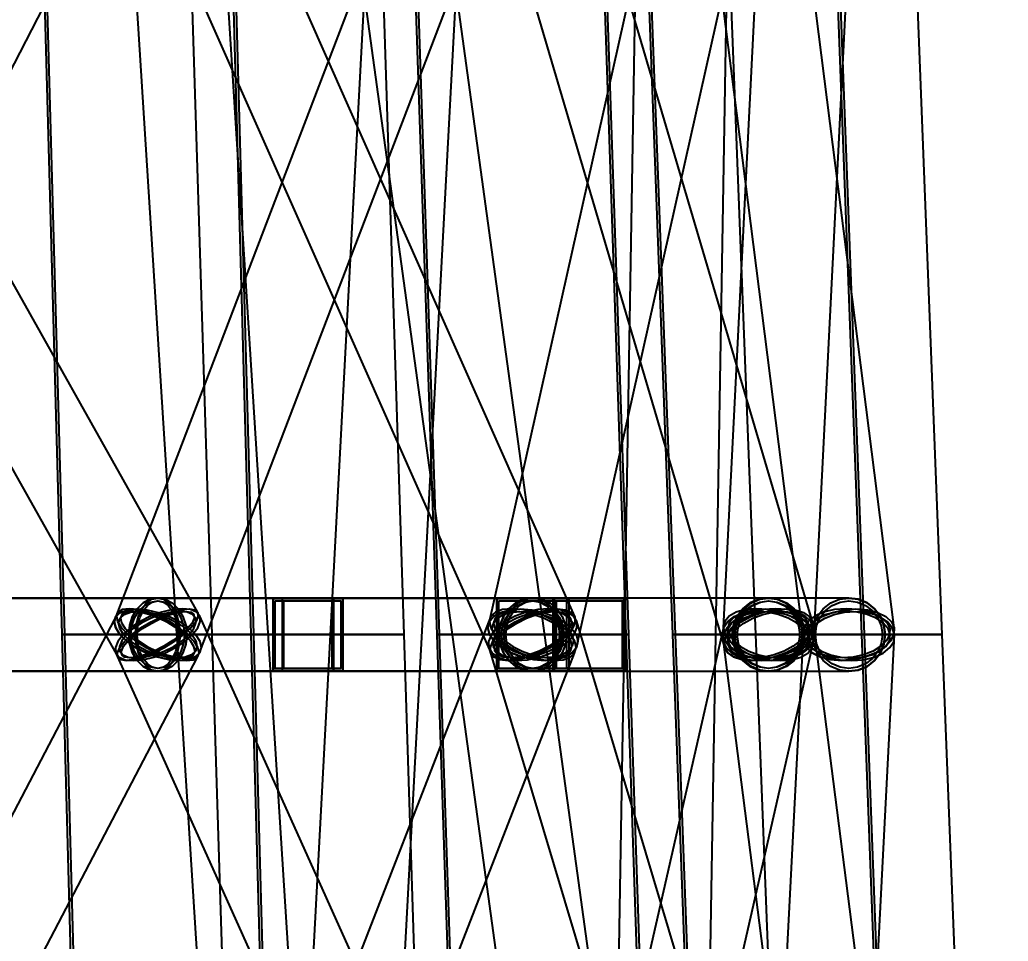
# Model space of a CAD drawing. Header units: millimetres. Extents: x -123812 to 252100, y -3000 to 639000.
# Drawn here: x 8486 to 13967, y 388299 to 393411 of the extents above; entities that cross this region are included whole.
import ezdxf

# ---------------------------------------------------------------- set-up
doc = ezdxf.new("R2010")
doc.units = ezdxf.units.MM
doc.layers.add('D-STR-DIM', color=7, linetype='Continuous', lineweight=13)
doc.layers.add('D-STR-STRC', color=7, linetype='Continuous', lineweight=25)
doc.styles.add('OpenSansCondensed-Light', font='OpenSansCondensed-Light.ttf')
doc.styles.add('TOWER_UNICODE', font='Arial Unicode.ttf')
doc.dimstyles.new('EZDXF', dxfattribs={"dimtxt": 0.25, "dimasz": 0.175, "dimexe": 0.375, "dimexo": 0.125, "dimgap": 0.1, "dimtad": 1, "dimlfac": 100, "dimzin": 12, "dimdsep": 46, "dimtxsty": 'OpenSansCondensed-Light', "dimblk": 'ARCHTICK', "dimcen": 2.5, "dimazin": 3, "dimtfac": 0.5, "dimtmove": 2, "dimatfit": 3})

# ---------------------------------------------------------------- blocks, each defined once
blk = doc.blocks.new('_ARCHTICK')
at = {"color": 0, "linetype": 'BYBLOCK', "const_width": 0.15}
blk.add_lwpolyline([(-0.5, -0.5), (0.5, 0.5)], dxfattribs=at)

msp = doc.modelspace()

# ---------------------------------------------------------------- linework, layer by layer
at = {"layer": 'D-STR-STRC'}
for points in [[(10813.6, 375015.8), (9229.8, 400015.8), (9221.2, 400022.8), (9195.9, 400028.3), (9155.6, 400031.8), (9103.1, 400033.1), (9041.9, 400032.2), (8976.3, 400029.1), (8910.7, 400024), (8849.6, 400017.2), (8797.1, 400009.3), (8756.8, 400000.8), (8731.5, 399992.2), (8722.8, 399984.2), (10306.6, 374984.2)], [(9917.4, 374986.7), (11247.4, 399986.7), (11238.7, 399995.8), (11213.4, 400005.2), (11173.1, 400014.2), (11120.5, 400022.3), (11059.4, 400028.8), (10993.7, 400033.4), (10928.1, 400035.7), (10866.9, 400035.6), (10814.4, 400033), (10774, 400028.2), (10748.7, 400021.5), (10740.1, 400013.3), (9410.1, 375013.3)], [(13452.6, 375034.3), (10018.2, 400034.3), (10009.6, 400038.7), (9984.5, 400040.4), (9944.5, 400039.3), (9892.4, 400035.6), (9831.7, 400029.4), (9766.6, 400021.3), (9701.4, 400011.7), (9640.7, 400001.3), (9588.6, 399990.8), (9548.6, 399980.9), (9523.5, 399972.3), (9514.9, 399965.7), (12949.3, 374965.7)], [(12089.6, 374995.8), (12515.9, 399995.8), (12507.2, 400005.1), (12481.8, 400014.2), (12441.5, 400022.2), (12388.9, 400028.8), (12327.6, 400033.4), (12261.9, 400035.7), (12196.2, 400035.6), (12134.9, 400033), (12082.3, 400028.2), (12042, 400021.5), (12016.6, 400013.3), (12007.9, 400004.2), (11581.7, 375004.2)], [(6222.5, 394876.4), (9029.4, 389876.4), (9046.5, 389862.2), (9077.6, 389857.3), (9120.5, 389862.2), (9172.4, 389876.4), (9229.6, 389899.1), (9288.3, 389928.7), (9344.4, 389963.1), (9394.2, 390000), (9434.3, 390036.9), (9461.9, 390071.3), (9475.2, 390100.9), (9473.2, 390123.6), (6666.3, 395123.6)], [(8893.1, 395123.6), (6320.9, 390123.6), (6311.9, 390100.9), (6318.5, 390071.3), (6340.3, 390036.9), (6375.8, 390000), (6422.7, 389963.1), (6477.7, 389928.7), (6537, 389899.1), (6596.6, 389876.4), (6652.5, 389862.2), (6700.8, 389857.3), (6738.3, 389862.2), (6762.4, 389876.4), (9334.6, 394876.4)], [(8880.8, 394899.1), (11097.4, 389899.1), (11115.5, 389876.4), (11148.2, 389862.2), (11193.3, 389857.3), (11247.8, 389862.2), (11307.9, 389876.4), (11369.6, 389899.1), (11428.5, 389928.7), (11480.8, 389963.1), (11522.9, 390000), (11551.9, 390036.9), (11565.7, 390071.3), (11563.5, 390100.9), (9346.9, 395100.9)], [(10930, 395100.9), (9019.2, 390100.9), (9010.4, 390071.3), (9017.9, 390036.9), (9041.3, 390000), (9079.1, 389963.1), (9128.6, 389928.7), (9186.5, 389899.1), (9248.7, 389876.4), (9311.2, 389862.2), (9369.6, 389857.3), (9419.9, 389862.2), (9458.7, 389876.4), (9483.4, 389899.1), (11394.2, 394899.1)], [(10918.3, 394928.7), (12393.8, 389928.7), (12411.2, 389899.1), (12444.1, 389876.4), (12490.1, 389862.2), (12546.2, 389857.3), (12608.5, 389862.2), (12672.8, 389876.4), (12734.7, 389899.1), (12790, 389928.7), (12834.9, 389963.1), (12866.3, 390000), (12882.1, 390036.9), (12881.3, 390071.3), (11405.9, 395071.3)], [(12207.4, 395071.3), (11088.2, 390071.3), (11080.9, 390036.9), (11090.7, 390000), (11116.8, 389963.1), (11157.5, 389928.7), (11209.9, 389899.1), (11270.6, 389876.4), (11335.3, 389862.2), (11399.8, 389857.3), (11459.5, 389862.2), (11510.4, 389876.4), (11549, 389899.1), (11572.8, 389928.7), (12692, 394928.7)], [(12198.5, 394963.1), (12832.1, 389963.1), (12847.6, 389928.7), (12879.2, 389899.1), (12924.6, 389876.4), (12980.9, 389862.2), (13044.1, 389857.3), (13110, 389862.2), (13174.1, 389876.4), (13232.1, 389899.1), (13279.8, 389928.7), (13314.2, 389963.1), (13332.9, 390000), (13334.5, 390036.9), (12700.9, 395036.9)], [(12635.6, 395000), (12384.2, 390000), (12396.9, 389963.1), (12425.9, 389928.7), (12469.4, 389899.1), (12524.3, 389876.4), (12587, 389862.2), (12653.1, 389857.3), (12718.1, 389862.2), (12777.7, 389876.4), (12827.6, 389899.1), (12864.7, 389928.7), (12886.2, 389963.1), (12890.8, 390000), (13142.2, 395000)], [(6541.7, 389796.8), (9251.3, 389796.8), (9283.3, 389803.7), (9313.2, 389824), (9338.8, 389856.3), (9358.4, 389898.4), (9370.8, 389947.4), (9375, 390000), (9370.8, 390052.6), (9358.4, 390101.6), (9338.8, 390143.7), (9313.2, 390176), (9283.3, 390196.3), (9251.3, 390203.2), (6541.7, 390203.2)], [(6541.7, 389796.8), (9251.3, 389796.8), (9283.3, 389803.7), (9313.2, 389824), (9338.8, 389856.3), (9358.4, 389898.4), (9370.8, 389947.4), (9375, 390000), (9370.8, 390052.6), (9358.4, 390101.6), (9338.8, 390143.7), (9313.2, 390176), (9283.3, 390196.3), (9251.3, 390203.2), (6541.7, 390203.2)], [(6859, 384875.2), (9471.4, 389875.2), (9480.6, 389898.1), (9474, 389927.9), (9452.4, 389962.7), (9417, 390000), (9370.3, 390037.3), (9315.5, 390072.1), (9256.3, 390101.9), (9196.8, 390124.8), (9141.1, 390139.2), (9092.8, 390144.1), (9055.3, 390139.2), (9031.2, 390124.8), (6418.8, 385124.8)], [(11731.5, 385101.9), (9483.9, 390101.9), (9465.7, 390124.8), (9432.9, 390139.2), (9387.7, 390144.1), (9333.2, 390139.2), (9273.2, 390124.8), (9211.6, 390101.9), (9152.8, 390072.1), (9100.6, 390037.3), (9058.8, 390000), (9030, 389962.7), (9016.4, 389927.9), (9018.7, 389898.1), (11266.3, 384898.1)], [(9620.5, 384898.1), (11562.2, 389898.1), (11571.1, 389927.9), (11563.7, 389962.7), (11540.3, 390000), (11502.7, 390037.3), (11453.3, 390072.1), (11395.6, 390101.9), (11333.4, 390124.8), (11271, 390139.2), (11212.7, 390144.1), (11162.4, 390139.2), (11123.5, 390124.8), (11098.8, 390101.9), (9157.1, 385101.9)], [(13068.9, 385072.1), (11574.1, 390072.1), (11556.5, 390101.9), (11523.5, 390124.8), (11477.4, 390139.2), (11421.2, 390144.1), (11358.9, 390139.2), (11294.6, 390124.8), (11232.8, 390101.9), (11177.7, 390072.1), (11132.9, 390037.3), (11101.6, 390000), (11086, 389962.7), (11086.9, 389927.9), (12581.8, 384927.9)], [(11741.1, 384927.9), (12879.7, 389927.9), (12887, 389962.7), (12877.3, 390000), (12851.2, 390037.3), (12810.6, 390072.1), (12758.2, 390101.9), (12697.6, 390124.8), (12632.8, 390139.2), (12568.4, 390144.1), (12508.7, 390139.2), (12457.8, 390124.8), (12419.2, 390101.9), (12395.4, 390072.1), (11256.7, 385072.1)], [(13528.9, 385037.3), (12888.7, 390037.3), (12873.1, 390072.1), (12841.5, 390101.9), (12796, 390124.8), (12739.7, 390139.2), (12676.4, 390144.1), (12610.5, 390139.2), (12546.4, 390124.8), (12488.5, 390101.9), (12440.8, 390072.1), (12406.5, 390037.3), (12388, 390000), (12386.4, 389962.7), (13026.6, 384962.7)], [(13078.6, 385000), (13336.6, 390000), (13323.9, 390037.3), (13294.9, 390072.1), (13251.4, 390101.9), (13196.4, 390124.8), (13133.8, 390139.2), (13067.7, 390144.1), (13002.7, 390139.2), (12943.1, 390124.8), (12893.2, 390101.9), (12856.2, 390072.1), (12834.6, 390037.3), (12830, 390000), (12572.1, 385000)]]:
    msp.add_lwpolyline(points, dxfattribs=at)
for points in [[(8582.3, 395000), (8718.6, 390000), (9784, 390000), (9645.4, 395000)], [(8596.2, 395000), (8733.3, 390000), (9769.4, 390000), (9631.4, 395000)], [(9393.7, 395000), (9551.3, 390000), (10616.7, 390000), (10456.8, 395000)], [(10630.6, 395000), (10797.8, 390000), (11863.2, 390000), (11693.6, 395000)], [(10644.5, 395000), (10812.4, 390000), (11848.6, 390000), (11679.7, 395000)], [(11918.2, 395000), (12104.8, 390000), (13170.2, 390000), (12981.2, 395000)], [(11932.1, 395000), (12119.5, 390000), (13155.6, 390000), (12967.3, 395000)], [(12371.3, 395000), (12565.3, 390000), (13601.4, 390000), (13406.5, 395000)], [(5680.6, 389800), (10225.4, 389800), (10225.4, 390200), (5680.6, 390200)], [(5680.6, 389800), (10225.4, 389800), (10225.4, 390200), (5680.6, 390200)], [(9090.1, 390000), (9095.6, 389947.4), (9111.7, 389898.4), (9137.3, 389856.3), (9170.7, 389824), (9209.6, 389803.7), (9251.3, 389796.8), (11330.5, 389796.8), (11372.2, 389803.7), (11411.1, 389824), (11444.5, 389856.3), (11470.1, 389898.4), (11486.2, 389947.4), (11491.7, 390000), (11486.2, 390052.6), (11470.1, 390101.6), (11444.5, 390143.7), (11411.1, 390176), (11372.2, 390196.3), (11330.5, 390203.2), (9251.3, 390203.2), (9209.6, 390196.3), (9170.7, 390176), (9137.3, 390143.7), (9111.7, 390101.6), (9095.6, 390052.6)], [(9412.5, 390000), (9407, 389947.4), (9390.9, 389898.4), (9365.3, 389856.3), (9331.9, 389824), (9293, 389803.7), (9251.3, 389796.8), (9209.6, 389803.7), (9170.7, 389824), (9137.3, 389856.3), (9111.7, 389898.4), (9095.6, 389947.4), (9090.1, 390000), (9095.6, 390052.6), (9111.7, 390101.6), (9137.3, 390143.7), (9170.7, 390176), (9209.6, 390196.3), (9251.3, 390203.2), (9293, 390196.3), (9331.9, 390176), (9365.3, 390143.7), (9390.9, 390101.6), (9407, 390052.6)], [(9090.1, 390000), (9095.6, 389947.4), (9111.7, 389898.4), (9137.3, 389856.3), (9170.7, 389824), (9209.6, 389803.7), (9251.3, 389796.8), (11330.5, 389796.8), (11372.2, 389803.7), (11411.1, 389824), (11444.5, 389856.3), (11470.1, 389898.4), (11486.2, 389947.4), (11491.7, 390000), (11486.2, 390052.6), (11470.1, 390101.6), (11444.5, 390143.7), (11411.1, 390176), (11372.2, 390196.3), (11330.5, 390203.2), (9251.3, 390203.2), (9209.6, 390196.3), (9170.7, 390176), (9137.3, 390143.7), (9111.7, 390101.6), (9095.6, 390052.6)], [(9412.5, 390000), (9407, 389947.4), (9390.9, 389898.4), (9365.3, 389856.3), (9331.9, 389824), (9293, 389803.7), (9251.3, 389796.8), (9209.6, 389803.7), (9170.7, 389824), (9137.3, 389856.3), (9111.7, 389898.4), (9095.6, 389947.4), (9090.1, 390000), (9095.6, 390052.6), (9111.7, 390101.6), (9137.3, 390143.7), (9170.7, 390176), (9209.6, 390196.3), (9251.3, 390203.2), (9293, 390196.3), (9331.9, 390176), (9365.3, 390143.7), (9390.9, 390101.6), (9407, 390052.6)], [(9399.8, 390000), (9394.8, 389951.5), (9379.9, 389906.4), (9356.3, 389867.6), (9325.6, 389837.9), (9289.8, 389819.2), (9251.3, 389812.8), (9212.9, 389819.2), (9177.1, 389837.9), (9146.3, 389867.6), (9122.7, 389906.4), (9107.9, 389951.5), (9102.8, 390000), (9107.9, 390048.5), (9122.7, 390093.6), (9146.3, 390132.4), (9177.1, 390162.1), (9212.9, 390180.8), (9251.3, 390187.2), (9289.8, 390180.8), (9325.6, 390162.1), (9356.3, 390132.4), (9379.9, 390093.6), (9394.8, 390048.5)], [(9399.8, 390000), (9394.8, 389951.5), (9379.9, 389906.4), (9356.3, 389867.6), (9325.6, 389837.9), (9289.8, 389819.2), (9251.3, 389812.8), (9212.9, 389819.2), (9177.1, 389837.9), (9146.3, 389867.6), (9122.7, 389906.4), (9107.9, 389951.5), (9102.8, 390000), (9107.9, 390048.5), (9122.7, 390093.6), (9146.3, 390132.4), (9177.1, 390162.1), (9212.9, 390180.8), (9251.3, 390187.2), (9289.8, 390180.8), (9325.6, 390162.1), (9356.3, 390132.4), (9379.9, 390093.6), (9394.8, 390048.5)], [(9375, 390000), (9370.8, 389947.4), (9358.4, 389898.4), (9338.8, 389856.3), (9313.2, 389824), (9283.3, 389803.7), (9251.3, 389796.8), (9219.3, 389803.7), (9189.5, 389824), (9163.8, 389856.3), (9144.2, 389898.4), (9131.8, 389947.4), (9127.6, 390000), (9131.8, 390052.6), (9144.2, 390101.6), (9163.8, 390143.7), (9189.5, 390176), (9219.3, 390196.3), (9251.3, 390203.2), (9283.3, 390196.3), (9313.2, 390176), (9338.8, 390143.7), (9358.4, 390101.6), (9370.8, 390052.6)], [(9375, 390000), (9370.8, 389947.4), (9358.4, 389898.4), (9338.8, 389856.3), (9313.2, 389824), (9283.3, 389803.7), (9251.3, 389796.8), (9219.3, 389803.7), (9189.5, 389824), (9163.8, 389856.3), (9144.2, 389898.4), (9131.8, 389947.4), (9127.6, 390000), (9131.8, 390052.6), (9144.2, 390101.6), (9163.8, 390143.7), (9189.5, 390176), (9219.3, 390196.3), (9251.3, 390203.2), (9283.3, 390196.3), (9313.2, 390176), (9338.8, 390143.7), (9358.4, 390101.6), (9370.8, 390052.6)], [(9365.3, 390000), (9361.4, 389951.5), (9350, 389906.4), (9331.9, 389867.6), (9308.3, 389837.9), (9280.8, 389819.2), (9251.3, 389812.8), (9221.8, 389819.2), (9194.3, 389837.9), (9170.7, 389867.6), (9152.6, 389906.4), (9141.2, 389951.5), (9137.4, 390000), (9141.2, 390048.5), (9152.6, 390093.6), (9170.7, 390132.4), (9194.3, 390162.1), (9221.8, 390180.8), (9251.3, 390187.2), (9280.8, 390180.8), (9308.3, 390162.1), (9331.9, 390132.4), (9350, 390093.6), (9361.4, 390048.5)], [(9365.3, 390000), (9361.4, 389951.5), (9350, 389906.4), (9331.9, 389867.6), (9308.3, 389837.9), (9280.8, 389819.2), (9251.3, 389812.8), (9221.8, 389819.2), (9194.3, 389837.9), (9170.7, 389867.6), (9152.6, 389906.4), (9141.2, 389951.5), (9137.4, 390000), (9141.2, 390048.5), (9152.6, 390093.6), (9170.7, 390132.4), (9194.3, 390162.1), (9221.8, 390180.8), (9251.3, 390187.2), (9280.8, 390180.8), (9308.3, 390162.1), (9331.9, 390132.4), (9350, 390093.6), (9361.4, 390048.5)], [(9890.8, 389800), (11837.1, 389800), (11837.1, 390200), (9890.8, 390200)], [(9890.8, 390200), (10277.2, 390200), (10277.2, 389800), (9890.8, 389800)], [(9890.8, 389800), (11837.1, 389800), (11837.1, 390200), (9890.8, 390200)], [(9890.8, 390200), (10277.2, 390200), (10277.2, 389800), (9890.8, 389800)], [(9902.4, 390188), (10265.6, 390188), (10265.6, 389812), (9902.4, 389812)], [(9902.4, 390188), (10265.6, 390188), (10265.6, 389812), (9902.4, 389812)], [(9942.5, 390200), (10225.4, 390200), (10225.4, 389800), (9942.5, 389800)], [(9942.5, 390200), (10225.4, 390200), (10225.4, 389800), (9942.5, 389800)], [(9951, 390188), (10216.9, 390188), (10216.9, 389812), (9951, 389812)], [(9951, 390188), (10216.9, 390188), (10216.9, 389812), (9951, 389812)], [(11130.7, 389800), (11843.7, 389800), (11843.7, 390200), (11130.7, 390200)], [(11130.7, 390200), (11530.3, 390200), (11530.3, 389800), (11130.7, 389800)], [(11142.7, 390188), (11518.3, 390188), (11518.3, 389812), (11142.7, 389812)], [(11142.8, 390000), (11149.2, 389947.4), (11167.9, 389898.4), (11197.8, 389856.3), (11236.6, 389824), (11281.9, 389803.7), (11330.5, 389796.8), (12637.5, 389796.8), (12686.1, 389803.7), (12731.4, 389824), (12770.3, 389856.3), (12800.1, 389898.4), (12818.9, 389947.4), (12825.3, 390000), (12818.9, 390052.6), (12800.1, 390101.6), (12770.3, 390143.7), (12731.4, 390176), (12686.1, 390196.3), (12637.5, 390203.2), (11330.5, 390203.2), (11281.9, 390196.3), (11236.6, 390176), (11197.8, 390143.7), (11167.9, 390101.6), (11149.2, 390052.6)], [(11518.2, 390000), (11511.8, 389947.4), (11493.1, 389898.4), (11463.2, 389856.3), (11424.4, 389824), (11379.1, 389803.7), (11330.5, 389796.8), (11281.9, 389803.7), (11236.6, 389824), (11197.8, 389856.3), (11167.9, 389898.4), (11149.2, 389947.4), (11142.8, 390000), (11149.2, 390052.6), (11167.9, 390101.6), (11197.8, 390143.7), (11236.6, 390176), (11281.9, 390196.3), (11330.5, 390203.2), (11379.1, 390196.3), (11424.4, 390176), (11463.2, 390143.7), (11493.1, 390101.6), (11511.8, 390052.6)], [(11142.8, 390000), (11149.2, 389947.4), (11167.9, 389898.4), (11197.8, 389856.3), (11236.6, 389824), (11281.9, 389803.7), (11330.5, 389796.8), (12637.5, 389796.8), (12686.1, 389803.7), (12731.4, 389824), (12770.3, 389856.3), (12800.1, 389898.4), (12818.9, 389947.4), (12825.3, 390000), (12818.9, 390052.6), (12800.1, 390101.6), (12770.3, 390143.7), (12731.4, 390176), (12686.1, 390196.3), (12637.5, 390203.2), (11330.5, 390203.2), (11281.9, 390196.3), (11236.6, 390176), (11197.8, 390143.7), (11167.9, 390101.6), (11149.2, 390052.6)], [(11518.2, 390000), (11511.8, 389947.4), (11493.1, 389898.4), (11463.2, 389856.3), (11424.4, 389824), (11379.1, 389803.7), (11330.5, 389796.8), (11281.9, 389803.7), (11236.6, 389824), (11197.8, 389856.3), (11167.9, 389898.4), (11149.2, 389947.4), (11142.8, 390000), (11149.2, 390052.6), (11167.9, 390101.6), (11197.8, 390143.7), (11236.6, 390176), (11281.9, 390196.3), (11330.5, 390203.2), (11379.1, 390196.3), (11424.4, 390176), (11463.2, 390143.7), (11493.1, 390101.6), (11511.8, 390052.6)], [(11503.4, 390000), (11497.6, 389951.5), (11480.3, 389906.4), (11452.8, 389867.6), (11417, 389837.9), (11375.3, 389819.2), (11330.5, 389812.8), (11285.7, 389819.2), (11244, 389837.9), (11208.2, 389867.6), (11180.7, 389906.4), (11163.4, 389951.5), (11157.5, 390000), (11163.4, 390048.5), (11180.7, 390093.6), (11208.2, 390132.4), (11244, 390162.1), (11285.7, 390180.8), (11330.5, 390187.2), (11375.3, 390180.8), (11417, 390162.1), (11452.8, 390132.4), (11480.3, 390093.6), (11497.6, 390048.5)], [(11503.4, 390000), (11497.6, 389951.5), (11480.3, 389906.4), (11452.8, 389867.6), (11417, 389837.9), (11375.3, 389819.2), (11330.5, 389812.8), (11285.7, 389819.2), (11244, 389837.9), (11208.2, 389867.6), (11180.7, 389906.4), (11163.4, 389951.5), (11157.5, 390000), (11163.4, 390048.5), (11180.7, 390093.6), (11208.2, 390132.4), (11244, 390162.1), (11285.7, 390180.8), (11330.5, 390187.2), (11375.3, 390180.8), (11417, 390162.1), (11452.8, 390132.4), (11480.3, 390093.6), (11497.6, 390048.5)], [(11491.7, 390000), (11486.2, 389947.4), (11470.1, 389898.4), (11444.5, 389856.3), (11411.1, 389824), (11372.2, 389803.7), (11330.5, 389796.8), (11288.8, 389803.7), (11249.9, 389824), (11216.5, 389856.3), (11190.9, 389898.4), (11174.8, 389947.4), (11169.3, 390000), (11174.8, 390052.6), (11190.9, 390101.6), (11216.5, 390143.7), (11249.9, 390176), (11288.8, 390196.3), (11330.5, 390203.2), (11372.2, 390196.3), (11411.1, 390176), (11444.5, 390143.7), (11470.1, 390101.6), (11486.2, 390052.6)], [(11491.7, 390000), (11486.2, 389947.4), (11470.1, 389898.4), (11444.5, 389856.3), (11411.1, 389824), (11372.2, 389803.7), (11330.5, 389796.8), (11288.8, 389803.7), (11249.9, 389824), (11216.5, 389856.3), (11190.9, 389898.4), (11174.8, 389947.4), (11169.3, 390000), (11174.8, 390052.6), (11190.9, 390101.6), (11216.5, 390143.7), (11249.9, 390176), (11288.8, 390196.3), (11330.5, 390203.2), (11372.2, 390196.3), (11411.1, 390176), (11444.5, 390143.7), (11470.1, 390101.6), (11486.2, 390052.6)], [(11479, 390000), (11474, 389951.5), (11459.1, 389906.4), (11435.5, 389867.6), (11404.8, 389837.9), (11368.9, 389819.2), (11330.5, 389812.8), (11292.1, 389819.2), (11256.2, 389837.9), (11225.5, 389867.6), (11201.9, 389906.4), (11187, 389951.5), (11182, 390000), (11187, 390048.5), (11201.9, 390093.6), (11225.5, 390132.4), (11256.2, 390162.1), (11292.1, 390180.8), (11330.5, 390187.2), (11368.9, 390180.8), (11404.8, 390162.1), (11435.5, 390132.4), (11459.1, 390093.6), (11474, 390048.5)], [(11479, 390000), (11474, 389951.5), (11459.1, 389906.4), (11435.5, 389867.6), (11404.8, 389837.9), (11368.9, 389819.2), (11330.5, 389812.8), (11292.1, 389819.2), (11256.2, 389837.9), (11225.5, 389867.6), (11201.9, 389906.4), (11187, 389951.5), (11182, 390000), (11187, 390048.5), (11201.9, 390093.6), (11225.5, 390132.4), (11256.2, 390162.1), (11292.1, 390180.8), (11330.5, 390187.2), (11368.9, 390180.8), (11404.8, 390162.1), (11435.5, 390132.4), (11459.1, 390093.6), (11474, 390048.5)], [(11444.2, 390200), (11843.7, 390200), (11843.7, 389800), (11444.2, 389800)], [(11450.8, 390200), (11837.1, 390200), (11837.1, 389800), (11450.8, 389800)], [(11450.8, 390200), (11837.1, 390200), (11837.1, 389800), (11450.8, 389800)], [(11456.2, 390188), (11831.7, 390188), (11831.7, 389812), (11456.2, 389812)], [(11462.4, 390188), (11825.6, 390188), (11825.6, 389812), (11462.4, 389812)], [(11462.4, 390188), (11825.6, 390188), (11825.6, 389812), (11462.4, 389812)], [(12436.1, 390000), (12442.9, 389947.4), (12463.1, 389898.4), (12495.1, 389856.3), (12536.8, 389824), (12585.4, 389803.7), (12637.5, 389796.8), (13083.3, 389796.8), (13135.5, 389803.7), (13184.1, 389824), (13225.8, 389856.3), (13257.8, 389898.4), (13277.9, 389947.4), (13284.8, 390000), (13277.9, 390052.6), (13257.8, 390101.6), (13225.8, 390143.7), (13184.1, 390176), (13135.5, 390196.3), (13083.3, 390203.2), (12637.5, 390203.2), (12585.4, 390196.3), (12536.8, 390176), (12495.1, 390143.7), (12463.1, 390101.6), (12442.9, 390052.6)], [(12839, 390000), (12832.1, 389947.4), (12812, 389898.4), (12780, 389856.3), (12738.3, 389824), (12689.7, 389803.7), (12637.5, 389796.8), (12585.4, 389803.7), (12536.8, 389824), (12495.1, 389856.3), (12463.1, 389898.4), (12442.9, 389947.4), (12436.1, 390000), (12442.9, 390052.6), (12463.1, 390101.6), (12495.1, 390143.7), (12536.8, 390176), (12585.4, 390196.3), (12637.5, 390203.2), (12689.7, 390196.3), (12738.3, 390176), (12780, 390143.7), (12812, 390101.6), (12832.1, 390052.6)], [(12436.1, 390000), (12442.9, 389947.4), (12463.1, 389898.4), (12495.1, 389856.3), (12536.8, 389824), (12585.4, 389803.7), (12637.5, 389796.8), (13083.3, 389796.8), (13135.5, 389803.7), (13184.1, 389824), (13225.8, 389856.3), (13257.8, 389898.4), (13277.9, 389947.4), (13284.8, 390000), (13277.9, 390052.6), (13257.8, 390101.6), (13225.8, 390143.7), (13184.1, 390176), (13135.5, 390196.3), (13083.3, 390203.2), (12637.5, 390203.2), (12585.4, 390196.3), (12536.8, 390176), (12495.1, 390143.7), (12463.1, 390101.6), (12442.9, 390052.6)], [(12839, 390000), (12832.1, 389947.4), (12812, 389898.4), (12780, 389856.3), (12738.3, 389824), (12689.7, 389803.7), (12637.5, 389796.8), (12585.4, 389803.7), (12536.8, 389824), (12495.1, 389856.3), (12463.1, 389898.4), (12442.9, 389947.4), (12436.1, 390000), (12442.9, 390052.6), (12463.1, 390101.6), (12495.1, 390143.7), (12536.8, 390176), (12585.4, 390196.3), (12637.5, 390203.2), (12689.7, 390196.3), (12738.3, 390176), (12780, 390143.7), (12812, 390101.6), (12832.1, 390052.6)], [(12825.3, 390000), (12818.9, 389947.4), (12800.1, 389898.4), (12770.3, 389856.3), (12731.4, 389824), (12686.1, 389803.7), (12637.5, 389796.8), (12588.9, 389803.7), (12543.7, 389824), (12504.8, 389856.3), (12474.9, 389898.4), (12456.2, 389947.4), (12449.8, 390000), (12456.2, 390052.6), (12474.9, 390101.6), (12504.8, 390143.7), (12543.7, 390176), (12588.9, 390196.3), (12637.5, 390203.2), (12686.1, 390196.3), (12731.4, 390176), (12770.3, 390143.7), (12800.1, 390101.6), (12818.9, 390052.6)], [(12825.3, 390000), (12818.9, 389947.4), (12800.1, 389898.4), (12770.3, 389856.3), (12731.4, 389824), (12686.1, 389803.7), (12637.5, 389796.8), (12588.9, 389803.7), (12543.7, 389824), (12504.8, 389856.3), (12474.9, 389898.4), (12456.2, 389947.4), (12449.8, 390000), (12456.2, 390052.6), (12474.9, 390101.6), (12504.8, 390143.7), (12543.7, 390176), (12588.9, 390196.3), (12637.5, 390203.2), (12686.1, 390196.3), (12731.4, 390176), (12770.3, 390143.7), (12800.1, 390101.6), (12818.9, 390052.6)], [(12823.1, 390000), (12816.8, 389951.5), (12798.3, 389906.4), (12768.8, 389867.6), (12730.3, 389837.9), (12685.6, 389819.2), (12637.5, 389812.8), (12589.5, 389819.2), (12544.7, 389837.9), (12506.3, 389867.6), (12476.8, 389906.4), (12458.3, 389951.5), (12451.9, 390000), (12458.3, 390048.5), (12476.8, 390093.6), (12506.3, 390132.4), (12544.7, 390162.1), (12589.5, 390180.8), (12637.5, 390187.2), (12685.6, 390180.8), (12730.3, 390162.1), (12768.8, 390132.4), (12798.3, 390093.6), (12816.8, 390048.5)], [(12823.1, 390000), (12816.8, 389951.5), (12798.3, 389906.4), (12768.8, 389867.6), (12730.3, 389837.9), (12685.6, 389819.2), (12637.5, 389812.8), (12589.5, 389819.2), (12544.7, 389837.9), (12506.3, 389867.6), (12476.8, 389906.4), (12458.3, 389951.5), (12451.9, 390000), (12458.3, 390048.5), (12476.8, 390093.6), (12506.3, 390132.4), (12544.7, 390162.1), (12589.5, 390180.8), (12637.5, 390187.2), (12685.6, 390180.8), (12730.3, 390162.1), (12768.8, 390132.4), (12798.3, 390093.6), (12816.8, 390048.5)], [(12810.5, 390000), (12804.6, 389951.5), (12787.3, 389906.4), (12759.8, 389867.6), (12724, 389837.9), (12682.3, 389819.2), (12637.5, 389812.8), (12592.8, 389819.2), (12551.1, 389837.9), (12515.2, 389867.6), (12487.8, 389906.4), (12470.5, 389951.5), (12464.6, 390000), (12470.5, 390048.5), (12487.8, 390093.6), (12515.2, 390132.4), (12551.1, 390162.1), (12592.8, 390180.8), (12637.5, 390187.2), (12682.3, 390180.8), (12724, 390162.1), (12759.8, 390132.4), (12787.3, 390093.6), (12804.6, 390048.5)], [(12810.5, 390000), (12804.6, 389951.5), (12787.3, 389906.4), (12759.8, 389867.6), (12724, 389837.9), (12682.3, 389819.2), (12637.5, 389812.8), (12592.8, 389819.2), (12551.1, 389837.9), (12515.2, 389867.6), (12487.8, 389906.4), (12470.5, 389951.5), (12464.6, 390000), (12470.5, 390048.5), (12487.8, 390093.6), (12515.2, 390132.4), (12551.1, 390162.1), (12592.8, 390180.8), (12637.5, 390187.2), (12682.3, 390180.8), (12724, 390162.1), (12759.8, 390132.4), (12787.3, 390093.6), (12804.6, 390048.5)], [(13284.8, 390000), (13277.9, 389947.4), (13257.8, 389898.4), (13225.8, 389856.3), (13184.1, 389824), (13135.5, 389803.7), (13083.3, 389796.8), (13031.2, 389803.7), (12982.6, 389824), (12940.9, 389856.3), (12908.9, 389898.4), (12888.7, 389947.4), (12881.9, 390000), (12888.7, 390052.6), (12908.9, 390101.6), (12940.9, 390143.7), (12982.6, 390176), (13031.2, 390196.3), (13083.3, 390203.2), (13135.5, 390196.3), (13184.1, 390176), (13225.8, 390143.7), (13257.8, 390101.6), (13277.9, 390052.6)], [(13284.8, 390000), (13277.9, 389947.4), (13257.8, 389898.4), (13225.8, 389856.3), (13184.1, 389824), (13135.5, 389803.7), (13083.3, 389796.8), (13031.2, 389803.7), (12982.6, 389824), (12940.9, 389856.3), (12908.9, 389898.4), (12888.7, 389947.4), (12881.9, 390000), (12888.7, 390052.6), (12908.9, 390101.6), (12940.9, 390143.7), (12982.6, 390176), (13031.2, 390196.3), (13083.3, 390203.2), (13135.5, 390196.3), (13184.1, 390176), (13225.8, 390143.7), (13257.8, 390101.6), (13277.9, 390052.6)], [(13268.9, 390000), (13262.6, 389951.5), (13244.1, 389906.4), (13214.6, 389867.6), (13176.1, 389837.9), (13131.4, 389819.2), (13083.3, 389812.8), (13035.3, 389819.2), (12990.5, 389837.9), (12952.1, 389867.6), (12922.6, 389906.4), (12904.1, 389951.5), (12897.7, 390000), (12904.1, 390048.5), (12922.6, 390093.6), (12952.1, 390132.4), (12990.5, 390162.1), (13035.3, 390180.8), (13083.3, 390187.2), (13131.4, 390180.8), (13176.1, 390162.1), (13214.6, 390132.4), (13244.1, 390093.6), (13262.6, 390048.5)], [(13268.9, 390000), (13262.6, 389951.5), (13244.1, 389906.4), (13214.6, 389867.6), (13176.1, 389837.9), (13131.4, 389819.2), (13083.3, 389812.8), (13035.3, 389819.2), (12990.5, 389837.9), (12952.1, 389867.6), (12922.6, 389906.4), (12904.1, 389951.5), (12897.7, 390000), (12904.1, 390048.5), (12922.6, 390093.6), (12952.1, 390132.4), (12990.5, 390162.1), (13035.3, 390180.8), (13083.3, 390187.2), (13131.4, 390180.8), (13176.1, 390162.1), (13214.6, 390132.4), (13244.1, 390093.6), (13262.6, 390048.5)], [(9461.3, 390000), (9484.7, 389963.1), (9492.3, 389928.7), (9483.4, 389899.1), (9458.7, 389876.4), (9419.9, 389862.2), (9369.6, 389857.3), (9311.2, 389862.2), (9248.7, 389876.4), (9186.5, 389899.1), (9128.6, 389928.7), (9079.1, 389963.1), (9041.3, 390000), (9017.9, 390036.9), (9010.4, 390071.3), (9019.2, 390100.9), (9043.9, 390123.6), (9082.8, 390137.8), (9133.1, 390142.7), (9191.4, 390137.8), (9253.9, 390123.6), (9316.2, 390100.9), (9374, 390071.3), (9423.5, 390036.9)], [(9058.8, 390000), (9030, 389962.7), (9016.4, 389927.9), (9018.7, 389898.1), (9036.9, 389875.2), (9069.7, 389860.8), (9114.9, 389855.9), (9169.4, 389860.8), (9229.5, 389875.2), (9291, 389898.1), (9349.9, 389927.9), (9402, 389962.7), (9443.9, 390000), (9472.6, 390037.3), (9486.3, 390072.1), (9483.9, 390101.9), (9465.7, 390124.8), (9432.9, 390139.2), (9387.7, 390144.1), (9333.2, 390139.2), (9273.2, 390124.8), (9211.6, 390101.9), (9152.8, 390072.1), (9100.6, 390037.3)], [(9085.7, 390000), (9132.3, 389962.7), (9187.1, 389927.9), (9246.3, 389898.1), (9305.8, 389875.2), (9361.6, 389860.8), (9409.9, 389855.9), (9447.3, 389860.8), (9471.4, 389875.2), (9480.6, 389898.1), (9474, 389927.9), (9452.4, 389962.7), (9417, 390000), (9370.3, 390037.3), (9315.5, 390072.1), (9256.3, 390101.9), (9196.8, 390124.8), (9141.1, 390139.2), (9092.8, 390144.1), (9055.3, 390139.2), (9031.2, 390124.8), (9022.1, 390101.9), (9028.6, 390072.1), (9050.3, 390037.3)], [(9394.2, 390000), (9344.4, 389963.1), (9288.3, 389928.7), (9229.6, 389899.1), (9172.4, 389876.4), (9120.5, 389862.2), (9077.6, 389857.3), (9046.5, 389862.2), (9029.4, 389876.4), (9027.4, 389899.1), (9040.7, 389928.7), (9068.3, 389963.1), (9108.4, 390000), (9158.2, 390036.9), (9214.4, 390071.3), (9273.1, 390100.9), (9330.3, 390123.6), (9382.1, 390137.8), (9425, 390142.7), (9456.1, 390137.8), (9473.2, 390123.6), (9475.2, 390100.9), (9461.9, 390071.3), (9434.3, 390036.9)], [(9440.6, 390000), (9461.8, 389966.7), (9468.6, 389935.7), (9460.6, 389909), (9438.3, 389888.6), (9403.3, 389875.7), (9357.9, 389871.3), (9305.3, 389875.7), (9249, 389888.6), (9192.8, 389909), (9140.7, 389935.7), (9096.1, 389966.7), (9062, 390000), (9040.9, 390033.3), (9034.1, 390064.3), (9042.1, 390091), (9064.3, 390111.4), (9099.3, 390124.3), (9144.7, 390128.7), (9197.3, 390124.3), (9253.6, 390111.4), (9309.8, 390091), (9361.9, 390064.3), (9406.6, 390033.3)], [(9077.7, 390000), (9051.8, 389966.4), (9039.5, 389935), (9041.6, 389908.1), (9058, 389887.5), (9087.6, 389874.5), (9128.3, 389870), (9177.5, 389874.5), (9231.6, 389887.5), (9287.1, 389908.1), (9340.2, 389935), (9387.2, 389966.4), (9424.9, 390000), (9450.8, 390033.6), (9463.1, 390065), (9461, 390091.9), (9444.6, 390112.5), (9415, 390125.5), (9374.3, 390130), (9325.2, 390125.5), (9271, 390112.5), (9215.5, 390091.9), (9162.5, 390065), (9115.5, 390033.6)], [(9102, 390000), (9144, 389966.4), (9193.4, 389935), (9246.8, 389908.1), (9300.4, 389887.5), (9350.7, 389874.5), (9394.2, 389870), (9428, 389874.5), (9449.8, 389887.5), (9458, 389908.1), (9452.1, 389935), (9432.6, 389966.4), (9400.7, 390000), (9358.6, 390033.6), (9309.2, 390065), (9255.9, 390091.9), (9202.2, 390112.5), (9151.9, 390125.5), (9108.4, 390130), (9074.6, 390125.5), (9052.9, 390112.5), (9044.6, 390091.9), (9050.5, 390065), (9070.1, 390033.6)], [(9380.2, 390000), (9335.3, 389966.7), (9284.6, 389935.7), (9231.7, 389909), (9180.1, 389888.6), (9133.4, 389875.7), (9094.7, 389871.3), (9066.7, 389875.7), (9051.3, 389888.6), (9049.5, 389909), (9061.4, 389935.7), (9086.3, 389966.7), (9122.4, 390000), (9167.4, 390033.3), (9218, 390064.3), (9270.9, 390091), (9322.5, 390111.4), (9369.2, 390124.3), (9407.9, 390128.7), (9435.9, 390124.3), (9451.4, 390111.4), (9453.2, 390091), (9441.2, 390064.3), (9416.3, 390033.3)], [(11570.3, 390000), (11580.1, 389963.1), (11572.8, 389928.7), (11549, 389899.1), (11510.4, 389876.4), (11459.5, 389862.2), (11399.8, 389857.3), (11335.3, 389862.2), (11270.6, 389876.4), (11209.9, 389899.1), (11157.5, 389928.7), (11116.8, 389963.1), (11090.7, 390000), (11080.9, 390036.9), (11088.2, 390071.3), (11112, 390100.9), (11150.6, 390123.6), (11201.5, 390137.8), (11261.2, 390142.7), (11325.7, 390137.8), (11390.4, 390123.6), (11451.1, 390100.9), (11503.5, 390071.3), (11544.2, 390036.9)], [(11101.6, 390000), (11086, 389962.7), (11086.9, 389927.9), (11104.5, 389898.1), (11137.5, 389875.2), (11183.6, 389860.8), (11239.8, 389855.9), (11302.1, 389860.8), (11366.4, 389875.2), (11428.2, 389898.1), (11483.3, 389927.9), (11528.1, 389962.7), (11559.4, 390000), (11575, 390037.3), (11574.1, 390072.1), (11556.5, 390101.9), (11523.5, 390124.8), (11477.4, 390139.2), (11421.2, 390144.1), (11358.9, 390139.2), (11294.6, 390124.8), (11232.8, 390101.9), (11177.7, 390072.1), (11132.9, 390037.3)], [(11120.7, 390000), (11158.3, 389962.7), (11207.7, 389927.9), (11265.4, 389898.1), (11327.6, 389875.2), (11390, 389860.8), (11448.3, 389855.9), (11498.6, 389860.8), (11537.5, 389875.2), (11562.2, 389898.1), (11571.1, 389927.9), (11563.7, 389962.7), (11540.3, 390000), (11502.7, 390037.3), (11453.3, 390072.1), (11395.6, 390101.9), (11333.4, 390124.8), (11271, 390139.2), (11212.7, 390144.1), (11162.4, 390139.2), (11123.5, 390124.8), (11098.8, 390101.9), (11089.9, 390072.1), (11097.3, 390037.3)], [(11522.9, 390000), (11480.8, 389963.1), (11428.5, 389928.7), (11369.6, 389899.1), (11307.9, 389876.4), (11247.8, 389862.2), (11193.3, 389857.3), (11148.2, 389862.2), (11115.5, 389876.4), (11097.4, 389899.1), (11095.3, 389928.7), (11109.1, 389963.1), (11138.1, 390000), (11180.2, 390036.9), (11232.5, 390071.3), (11291.4, 390100.9), (11353.1, 390123.6), (11413.2, 390137.8), (11467.7, 390142.7), (11512.8, 390137.8), (11545.5, 390123.6), (11563.5, 390100.9), (11565.7, 390071.3), (11551.9, 390036.9)], [(11546.7, 390000), (11555.5, 389966.7), (11549, 389935.7), (11527.5, 389909), (11492.7, 389888.6), (11446.8, 389875.7), (11392.9, 389871.3), (11334.9, 389875.7), (11276.5, 389888.6), (11221.8, 389909), (11174.5, 389935.7), (11137.8, 389966.7), (11114.3, 390000), (11105.5, 390033.3), (11112, 390064.3), (11133.5, 390091), (11168.3, 390111.4), (11214.2, 390124.3), (11268.1, 390128.7), (11326.1, 390124.3), (11384.5, 390111.4), (11439.2, 390091), (11486.5, 390064.3), (11523.2, 390033.3)], [(11124.2, 390000), (11110, 389966.4), (11110.9, 389935), (11126.8, 389908.1), (11156.5, 389887.5), (11198.1, 389874.5), (11248.7, 389870), (11304.9, 389874.5), (11362.8, 389887.5), (11418.6, 389908.1), (11468.3, 389935), (11508.6, 389966.4), (11536.8, 390000), (11551, 390033.6), (11550.1, 390065), (11534.2, 390091.9), (11504.5, 390112.5), (11462.9, 390125.5), (11412.3, 390130), (11356.1, 390125.5), (11298.2, 390112.5), (11242.4, 390091.9), (11192.7, 390065), (11152.4, 390033.6)], [(11141.3, 390000), (11175.2, 389966.4), (11219.8, 389935), (11271.8, 389908.1), (11327.9, 389887.5), (11384.1, 389874.5), (11436.7, 389870), (11482.1, 389874.5), (11517.1, 389887.5), (11539.4, 389908.1), (11547.5, 389935), (11540.7, 389966.4), (11519.7, 390000), (11485.7, 390033.6), (11441.2, 390065), (11389.2, 390091.9), (11333.1, 390112.5), (11276.8, 390125.5), (11224.3, 390130), (11178.9, 390125.5), (11143.9, 390112.5), (11121.6, 390091.9), (11113.5, 390065), (11120.3, 390033.6)], [(11504, 390000), (11466, 389966.7), (11418.9, 389935.7), (11365.7, 389909), (11310.1, 389888.6), (11255.9, 389875.7), (11206.8, 389871.3), (11166.1, 389875.7), (11136.7, 389888.6), (11120.4, 389909), (11118.4, 389935.7), (11130.9, 389966.7), (11157, 390000), (11194.9, 390033.3), (11242.1, 390064.3), (11295.3, 390091), (11350.9, 390111.4), (11405.1, 390124.3), (11454.2, 390128.7), (11494.9, 390124.3), (11524.3, 390111.4), (11540.6, 390091), (11542.6, 390064.3), (11530.1, 390033.3)], [(12890.8, 390000), (12886.2, 389963.1), (12864.7, 389928.7), (12827.6, 389899.1), (12777.7, 389876.4), (12718.1, 389862.2), (12653.1, 389857.3), (12587, 389862.2), (12524.3, 389876.4), (12469.4, 389899.1), (12425.9, 389928.7), (12396.9, 389963.1), (12384.2, 390000), (12388.8, 390036.9), (12410.4, 390071.3), (12447.4, 390100.9), (12497.4, 390123.6), (12556.9, 390137.8), (12622, 390142.7), (12688.1, 390137.8), (12750.7, 390123.6), (12805.6, 390100.9), (12849.1, 390071.3), (12878.2, 390036.9)], [(12388, 390000), (12386.4, 389962.7), (12402, 389927.9), (12433.6, 389898.1), (12479.1, 389875.2), (12535.4, 389860.8), (12598.7, 389855.9), (12664.6, 389860.8), (12728.7, 389875.2), (12786.5, 389898.1), (12834.2, 389927.9), (12868.5, 389962.7), (12887.1, 390000), (12888.7, 390037.3), (12873.1, 390072.1), (12841.5, 390101.9), (12796, 390124.8), (12739.7, 390139.2), (12676.4, 390144.1), (12610.5, 390139.2), (12546.4, 390124.8), (12488.5, 390101.9), (12440.8, 390072.1), (12406.5, 390037.3)], [(12397.8, 390000), (12423.8, 389962.7), (12464.5, 389927.9), (12516.9, 389898.1), (12577.5, 389875.2), (12642.2, 389860.8), (12706.6, 389855.9), (12766.3, 389860.8), (12817.2, 389875.2), (12855.9, 389898.1), (12879.7, 389927.9), (12887, 389962.7), (12877.3, 390000), (12851.2, 390037.3), (12810.6, 390072.1), (12758.2, 390101.9), (12697.6, 390124.8), (12632.8, 390139.2), (12568.4, 390144.1), (12508.7, 390139.2), (12457.8, 390124.8), (12419.2, 390101.9), (12395.4, 390072.1), (12388.1, 390037.3)], [(12866.3, 390000), (12834.9, 389963.1), (12790, 389928.7), (12734.7, 389899.1), (12672.8, 389876.4), (12608.5, 389862.2), (12546.2, 389857.3), (12490.1, 389862.2), (12444.1, 389876.4), (12411.2, 389899.1), (12393.8, 389928.7), (12392.9, 389963.1), (12408.8, 390000), (12440.2, 390036.9), (12485.1, 390071.3), (12540.3, 390100.9), (12602.2, 390123.6), (12666.5, 390137.8), (12728.8, 390142.7), (12784.9, 390137.8), (12831, 390123.6), (12863.9, 390100.9), (12881.3, 390071.3), (12882.1, 390036.9)], [(12865.9, 390000), (12861.7, 389966.7), (12842.3, 389935.7), (12808.9, 389909), (12763.9, 389888.6), (12710.2, 389875.7), (12651.6, 389871.3), (12592, 389875.7), (12535.5, 389888.6), (12486, 389909), (12446.8, 389935.7), (12420.6, 389966.7), (12409.2, 390000), (12413.3, 390033.3), (12432.7, 390064.3), (12466.1, 390091), (12511.2, 390111.4), (12564.9, 390124.3), (12623.5, 390128.7), (12683.1, 390124.3), (12739.6, 390111.4), (12789.1, 390091), (12828.3, 390064.3), (12854.5, 390033.3)], [(12412.5, 390000), (12411.1, 389966.4), (12425.1, 389935), (12453.7, 389908.1), (12494.7, 389887.5), (12545.5, 389874.5), (12602.5, 389870), (12661.9, 389874.5), (12719.7, 389887.5), (12771.9, 389908.1), (12814.9, 389935), (12845.8, 389966.4), (12862.5, 390000), (12863.9, 390033.6), (12849.9, 390065), (12821.4, 390091.9), (12780.4, 390112.5), (12729.6, 390125.5), (12672.6, 390130), (12613.1, 390125.5), (12555.4, 390112.5), (12503.2, 390091.9), (12460.2, 390065), (12429.2, 390033.6)], [(12421.4, 390000), (12444.9, 389966.4), (12481.5, 389935), (12528.7, 389908.1), (12583.4, 389887.5), (12641.8, 389874.5), (12699.8, 389870), (12753.6, 389874.5), (12799.6, 389887.5), (12834.4, 389908.1), (12855.9, 389935), (12862.4, 389966.4), (12853.7, 390000), (12830.2, 390033.6), (12793.6, 390065), (12746.3, 390091.9), (12691.6, 390112.5), (12633.3, 390125.5), (12575.2, 390130), (12521.4, 390125.5), (12475.5, 390112.5), (12440.6, 390091.9), (12419.2, 390065), (12412.6, 390033.6)], [(12843.8, 390000), (12815.4, 389966.7), (12775, 389935.7), (12725.2, 389909), (12669.4, 389888.6), (12611.4, 389875.7), (12555.2, 389871.3), (12504.6, 389875.7), (12463.1, 389888.6), (12433.5, 389909), (12417.8, 389935.7), (12417, 389966.7), (12431.3, 390000), (12459.6, 390033.3), (12500.1, 390064.3), (12549.9, 390091), (12605.7, 390111.4), (12663.7, 390124.3), (12719.8, 390128.7), (12770.4, 390124.3), (12811.9, 390111.4), (12841.6, 390091), (12857.3, 390064.3), (12858.1, 390033.3)], [(12830, 390000), (12842.7, 389962.7), (12871.8, 389927.9), (12915.3, 389898.1), (12970.2, 389875.2), (13032.9, 389860.8), (13099, 389855.9), (13164, 389860.8), (13223.5, 389875.2), (13273.5, 389898.1), (13310.5, 389927.9), (13332, 389962.7), (13336.6, 390000), (13323.9, 390037.3), (13294.9, 390072.1), (13251.4, 390101.9), (13196.4, 390124.8), (13133.8, 390139.2), (13067.7, 390144.1), (13002.7, 390139.2), (12943.1, 390124.8), (12893.2, 390101.9), (12856.2, 390072.1), (12834.6, 390037.3)], [(13332.9, 390000), (13314.2, 389963.1), (13279.8, 389928.7), (13232.1, 389899.1), (13174.1, 389876.4), (13110, 389862.2), (13044.1, 389857.3), (12980.9, 389862.2), (12924.6, 389876.4), (12879.2, 389899.1), (12847.6, 389928.7), (12832.1, 389963.1), (12833.8, 390000), (12852.4, 390036.9), (12886.8, 390071.3), (12934.6, 390100.9), (12992.5, 390123.6), (13056.6, 390137.8), (13122.5, 390142.7), (13185.8, 390137.8), (13242.1, 390123.6), (13287.5, 390100.9), (13319, 390071.3), (13334.5, 390036.9)], [(12855, 390000), (12866.4, 389966.4), (12892.6, 389935), (12931.8, 389908.1), (12981.4, 389887.5), (13037.9, 389874.5), (13097.4, 389870), (13156.1, 389874.5), (13209.7, 389887.5), (13254.8, 389908.1), (13288.2, 389935), (13307.6, 389966.4), (13311.7, 390000), (13300.3, 390033.6), (13274, 390065), (13234.8, 390091.9), (13185.3, 390112.5), (13128.8, 390125.5), (13069.2, 390130), (13010.6, 390125.5), (12956.9, 390112.5), (12911.9, 390091.9), (12878.5, 390065), (12859.1, 390033.6)], [(13308.3, 390000), (13291.5, 389966.7), (13260.5, 389935.7), (13217.4, 389909), (13165.2, 389888.6), (13107.4, 389875.7), (13048, 389871.3), (12991, 389875.7), (12940.2, 389888.6), (12899.3, 389909), (12870.8, 389935.7), (12856.9, 389966.7), (12858.4, 390000), (12875.2, 390033.3), (12906.2, 390064.3), (12949.2, 390091), (13001.5, 390111.4), (13059.3, 390124.3), (13118.7, 390128.7), (13175.7, 390124.3), (13226.4, 390111.4), (13267.4, 390091), (13295.8, 390064.3), (13309.8, 390033.3)], [(8718.6, 390000), (8855, 385000), (9922.7, 385000), (9784, 390000)], [(9784, 390000), (9765.9, 390000), (9712.6, 390000), (9628, 390000), (9517.7, 390000), (9389.2, 390000), (9251.3, 390000), (9113.4, 390000), (8985, 390000), (8874.6, 390000), (8790, 390000), (8736.8, 390000), (8718.6, 390000), (8736.8, 390000), (8790, 390000), (8874.6, 390000), (8985, 390000), (9113.4, 390000), (9251.3, 390000), (9389.2, 390000), (9517.7, 390000), (9628, 390000), (9712.6, 390000), (9765.9, 390000)], [(8733.3, 390000), (8870.3, 385000), (9907.3, 385000), (9769.4, 390000)], [(9769.4, 390000), (9751.7, 390000), (9700, 390000), (9617.6, 390000), (9510.3, 390000), (9385.4, 390000), (9251.3, 390000), (9117.2, 390000), (8992.3, 390000), (8885, 390000), (8802.7, 390000), (8750.9, 390000), (8733.3, 390000), (8750.9, 390000), (8802.7, 390000), (8885, 390000), (8992.3, 390000), (9117.2, 390000), (9251.3, 390000), (9385.4, 390000), (9510.3, 390000), (9617.6, 390000), (9700, 390000), (9751.7, 390000)], [(9769.4, 390000), (9751.7, 390000), (9700, 390000), (9617.6, 390000), (9510.3, 390000), (9385.4, 390000), (9251.3, 390000), (9117.2, 390000), (8992.3, 390000), (8885, 390000), (8802.7, 390000), (8750.9, 390000), (8733.3, 390000), (8750.9, 390000), (8802.7, 390000), (8885, 390000), (8992.3, 390000), (9117.2, 390000), (9251.3, 390000), (9385.4, 390000), (9510.3, 390000), (9617.6, 390000), (9700, 390000), (9751.7, 390000)], [(9717.7, 390000), (9701.9, 390000), (9655.3, 390000), (9581.1, 390000), (9484.5, 390000), (9372, 390000), (9251.3, 390000), (9130.6, 390000), (9018.1, 390000), (8921.5, 390000), (8847.4, 390000), (8800.8, 390000), (8784.9, 390000), (8800.8, 390000), (8847.4, 390000), (8921.5, 390000), (9018.1, 390000), (9130.6, 390000), (9251.3, 390000), (9372, 390000), (9484.5, 390000), (9581.1, 390000), (9655.3, 390000), (9701.9, 390000)], [(9717.7, 390000), (9701.9, 390000), (9655.3, 390000), (9581.1, 390000), (9484.5, 390000), (9372, 390000), (9251.3, 390000), (9130.6, 390000), (9018.1, 390000), (8921.5, 390000), (8847.4, 390000), (8800.8, 390000), (8784.9, 390000), (8800.8, 390000), (8847.4, 390000), (8921.5, 390000), (9018.1, 390000), (9130.6, 390000), (9251.3, 390000), (9372, 390000), (9484.5, 390000), (9581.1, 390000), (9655.3, 390000), (9701.9, 390000)], [(9551.3, 390000), (9708.8, 385000), (10776.5, 385000), (10616.7, 390000)], [(10616.7, 390000), (10598.5, 390000), (10545.3, 390000), (10460.6, 390000), (10350.3, 390000), (10221.8, 390000), (10084, 390000), (9946.1, 390000), (9817.6, 390000), (9707.3, 390000), (9622.6, 390000), (9569.4, 390000), (9551.3, 390000), (9569.4, 390000), (9622.6, 390000), (9707.3, 390000), (9817.6, 390000), (9946.1, 390000), (10084, 390000), (10221.8, 390000), (10350.3, 390000), (10460.6, 390000), (10545.3, 390000), (10598.5, 390000)], [(10797.8, 390000), (10965, 385000), (12032.7, 385000), (11863.2, 390000)], [(11863.2, 390000), (11845, 390000), (11791.8, 390000), (11707.2, 390000), (11596.8, 390000), (11468.4, 390000), (11330.5, 390000), (11192.6, 390000), (11064.2, 390000), (10953.8, 390000), (10869.2, 390000), (10816, 390000), (10797.8, 390000), (10816, 390000), (10869.2, 390000), (10953.8, 390000), (11064.2, 390000), (11192.6, 390000), (11330.5, 390000), (11468.4, 390000), (11596.8, 390000), (11707.2, 390000), (11791.8, 390000), (11845, 390000)], [(10812.4, 390000), (10980.4, 385000), (12017.4, 385000), (11848.6, 390000)], [(11848.6, 390000), (11830.9, 390000), (11779.1, 390000), (11696.8, 390000), (11589.5, 390000), (11464.6, 390000), (11330.5, 390000), (11196.4, 390000), (11071.5, 390000), (10964.2, 390000), (10881.9, 390000), (10830.1, 390000), (10812.4, 390000), (10830.1, 390000), (10881.9, 390000), (10964.2, 390000), (11071.5, 390000), (11196.4, 390000), (11330.5, 390000), (11464.6, 390000), (11589.5, 390000), (11696.8, 390000), (11779.1, 390000), (11830.9, 390000)], [(11848.6, 390000), (11830.9, 390000), (11779.1, 390000), (11696.8, 390000), (11589.5, 390000), (11464.6, 390000), (11330.5, 390000), (11196.4, 390000), (11071.5, 390000), (10964.2, 390000), (10881.9, 390000), (10830.1, 390000), (10812.4, 390000), (10830.1, 390000), (10881.9, 390000), (10964.2, 390000), (11071.5, 390000), (11196.4, 390000), (11330.5, 390000), (11464.6, 390000), (11589.5, 390000), (11696.8, 390000), (11779.1, 390000), (11830.9, 390000)], [(11796.9, 390000), (11781, 390000), (11734.4, 390000), (11660.3, 390000), (11563.7, 390000), (11451.2, 390000), (11330.5, 390000), (11209.8, 390000), (11097.3, 390000), (11000.7, 390000), (10926.6, 390000), (10880, 390000), (10864.1, 390000), (10880, 390000), (10926.6, 390000), (11000.7, 390000), (11097.3, 390000), (11209.8, 390000), (11330.5, 390000), (11451.2, 390000), (11563.7, 390000), (11660.3, 390000), (11734.4, 390000), (11781, 390000)], [(11796.9, 390000), (11781, 390000), (11734.4, 390000), (11660.3, 390000), (11563.7, 390000), (11451.2, 390000), (11330.5, 390000), (11209.8, 390000), (11097.3, 390000), (11000.7, 390000), (10926.6, 390000), (10880, 390000), (10864.1, 390000), (10880, 390000), (10926.6, 390000), (11000.7, 390000), (11097.3, 390000), (11209.8, 390000), (11330.5, 390000), (11451.2, 390000), (11563.7, 390000), (11660.3, 390000), (11734.4, 390000), (11781, 390000)], [(12104.8, 390000), (12291.5, 385000), (13359.2, 385000), (13170.2, 390000)], [(13170.2, 390000), (13152.1, 390000), (13098.9, 390000), (13014.2, 390000), (12903.9, 390000), (12775.4, 390000), (12637.5, 390000), (12499.7, 390000), (12371.2, 390000), (12260.9, 390000), (12176.2, 390000), (12123, 390000), (12104.8, 390000), (12123, 390000), (12176.2, 390000), (12260.9, 390000), (12371.2, 390000), (12499.7, 390000), (12637.5, 390000), (12775.4, 390000), (12903.9, 390000), (13014.2, 390000), (13098.9, 390000), (13152.1, 390000)], [(12119.5, 390000), (12306.8, 385000), (13343.9, 385000), (13155.6, 390000)], [(13155.6, 390000), (13137.9, 390000), (13086.2, 390000), (13003.8, 390000), (12896.6, 390000), (12771.6, 390000), (12637.5, 390000), (12503.4, 390000), (12378.5, 390000), (12271.2, 390000), (12188.9, 390000), (12137.1, 390000), (12119.5, 390000), (12137.1, 390000), (12188.9, 390000), (12271.2, 390000), (12378.5, 390000), (12503.4, 390000), (12637.5, 390000), (12771.6, 390000), (12896.6, 390000), (13003.8, 390000), (13086.2, 390000), (13137.9, 390000)], [(13155.6, 390000), (13137.9, 390000), (13086.2, 390000), (13003.8, 390000), (12896.6, 390000), (12771.6, 390000), (12637.5, 390000), (12503.4, 390000), (12378.5, 390000), (12271.2, 390000), (12188.9, 390000), (12137.1, 390000), (12119.5, 390000), (12137.1, 390000), (12188.9, 390000), (12271.2, 390000), (12378.5, 390000), (12503.4, 390000), (12637.5, 390000), (12771.6, 390000), (12896.6, 390000), (13003.8, 390000), (13086.2, 390000), (13137.9, 390000)], [(13104, 390000), (13088.1, 390000), (13041.5, 390000), (12967.3, 390000), (12870.7, 390000), (12758.3, 390000), (12637.5, 390000), (12516.8, 390000), (12404.3, 390000), (12307.7, 390000), (12233.6, 390000), (12187, 390000), (12171.1, 390000), (12187, 390000), (12233.6, 390000), (12307.7, 390000), (12404.3, 390000), (12516.8, 390000), (12637.5, 390000), (12758.3, 390000), (12870.7, 390000), (12967.3, 390000), (13041.5, 390000), (13088.1, 390000)], [(13104, 390000), (13088.1, 390000), (13041.5, 390000), (12967.3, 390000), (12870.7, 390000), (12758.3, 390000), (12637.5, 390000), (12516.8, 390000), (12404.3, 390000), (12307.7, 390000), (12233.6, 390000), (12187, 390000), (12171.1, 390000), (12187, 390000), (12233.6, 390000), (12307.7, 390000), (12404.3, 390000), (12516.8, 390000), (12637.5, 390000), (12758.3, 390000), (12870.7, 390000), (12967.3, 390000), (13041.5, 390000), (13088.1, 390000)], [(12565.3, 390000), (12759.3, 385000), (13796.3, 385000), (13601.4, 390000)], [(13601.4, 390000), (13583.7, 390000), (13532, 390000), (13449.7, 390000), (13342.4, 390000), (13217.4, 390000), (13083.3, 390000), (12949.3, 390000), (12824.3, 390000), (12717, 390000), (12634.7, 390000), (12582.9, 390000), (12565.3, 390000), (12582.9, 390000), (12634.7, 390000), (12717, 390000), (12824.3, 390000), (12949.3, 390000), (13083.3, 390000), (13217.4, 390000), (13342.4, 390000), (13449.7, 390000), (13532, 390000), (13583.7, 390000)], [(13601.4, 390000), (13583.7, 390000), (13532, 390000), (13449.7, 390000), (13342.4, 390000), (13217.4, 390000), (13083.3, 390000), (12949.3, 390000), (12824.3, 390000), (12717, 390000), (12634.7, 390000), (12582.9, 390000), (12565.3, 390000), (12582.9, 390000), (12634.7, 390000), (12717, 390000), (12824.3, 390000), (12949.3, 390000), (13083.3, 390000), (13217.4, 390000), (13342.4, 390000), (13449.7, 390000), (13532, 390000), (13583.7, 390000)], [(13549.8, 390000), (13533.9, 390000), (13487.3, 390000), (13413.2, 390000), (13316.5, 390000), (13204.1, 390000), (13083.3, 390000), (12962.6, 390000), (12850.1, 390000), (12753.5, 390000), (12679.4, 390000), (12632.8, 390000), (12616.9, 390000), (12632.8, 390000), (12679.4, 390000), (12753.5, 390000), (12850.1, 390000), (12962.6, 390000), (13083.3, 390000), (13204.1, 390000), (13316.5, 390000), (13413.2, 390000), (13487.3, 390000), (13533.9, 390000)], [(13549.8, 390000), (13533.9, 390000), (13487.3, 390000), (13413.2, 390000), (13316.5, 390000), (13204.1, 390000), (13083.3, 390000), (12962.6, 390000), (12850.1, 390000), (12753.5, 390000), (12679.4, 390000), (12632.8, 390000), (12616.9, 390000), (12632.8, 390000), (12679.4, 390000), (12753.5, 390000), (12850.1, 390000), (12962.6, 390000), (13083.3, 390000), (13204.1, 390000), (13316.5, 390000), (13413.2, 390000), (13487.3, 390000), (13533.9, 390000)]]:
    msp.add_lwpolyline(points, close=True, dxfattribs=at)

# ---------------------------------------------------------------- dimensions: what is measured, and where the dimension line sits
at = {"layer": 'D-STR-DIM'}
msp.add_linear_dim(base=(187000, 0), p1=(0, 0), p2=(0, 450000), angle=90, dimstyle='EZDXF', override={"dimtxt": 8400, "dimasz": 3750, "dimexe": 2100, "dimexo": 1800, "dimgap": 2100, "dimtad": 1, "dimdec": 0, "dimlfac": 1, "dimlunit": 2, "dimtxsty": 'TOWER_UNICODE', "dimclrd": 7, "dimclre": 7, "dimclrt": 7}, dxfattribs=at).render()

doc.saveas('drawing.dxf')
